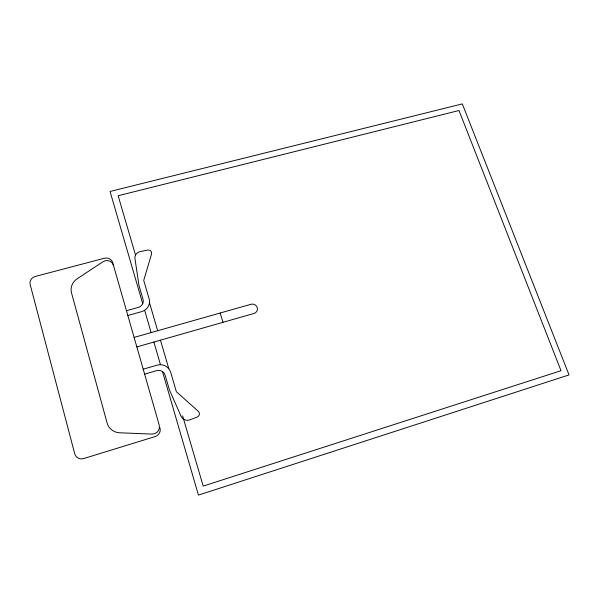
<?xml version="1.0" encoding="UTF-8"?>
<svg xmlns="http://www.w3.org/2000/svg" width="599" height="599" viewBox="0 0 599 599"><rect width="100%" height="100%" fill="white"/><g stroke="black" fill="none" stroke-linecap="round" stroke-linejoin="round"><path stroke-width="0.9" d="M144.621 374.143L156.631 370.631A6.911 6.716 -20.3 0 1 165.114 375.124L169.367 389.709L181.085 416.298A6.941 6.821 -33.2 0 0 189.793 419.869L197.168 417.076A3.459 3.407 -33.8 0 0 198.306 411.318L176.353 391.679L170.678 372.323A11.044 10.737 -19.6 0 0 157.125 365.143L143.206 369.201M136.827 346.926L253.976 313.457A4.934 4.77 16.7 0 0 257.203 307.527A4.934 4.77 16.7 0 0 251.041 304.27L134.101 337.409M127.827 315.493L141.604 311.66A10.849 10.325 -7.7 0 0 149.136 298.834L143.73 280.377L151.547 253.983A3.332 3.13 -1.3 0 0 147.661 250.09L140.233 251.565A6.679 6.29 -2.6 0 0 134.962 258.626L138.983 285.468L143.041 299.403A6.784 6.454 -8 0 1 138.317 307.414L126.449 310.694M220.14 313.022L223.023 322.299M135.524 255.084L118.138 195.731L458.984 110.516L561.016 370.691L203.196 486.103L182.613 415.833M149.473 302.705L157.679 330.723M160.45 340.18L168.821 368.744M142.727 303.7L110.051 191.463L462.316 103.897L569.05 374.922L198.449 495.103L162.464 371.507M144.651 310.304L151.135 332.58M153.891 342.051L160.48 364.694M113.406 265.155A6.776 6.349 -7.5 0 0 103.05 261.718L77.136 278.79A13.755 12.886 -12 0 0 71.506 292.859L107.094 422.961A14.264 13.717 -33.5 0 0 119.635 432.785L151.996 434.095A7.076 6.874 -37 0 0 159.214 425.088L112.679 262.602A6.769 6.342 -7.3 0 0 104.413 258.236L35.251 276.461A6.978 6.447 -14.7 0 0 30.145 284.473L74.778 453.93A7.345 6.963 -38.7 0 0 83.568 458.594L155.163 436.574A7.083 6.881 -37.9 0 0 160.008 427.858"/></g></svg>
